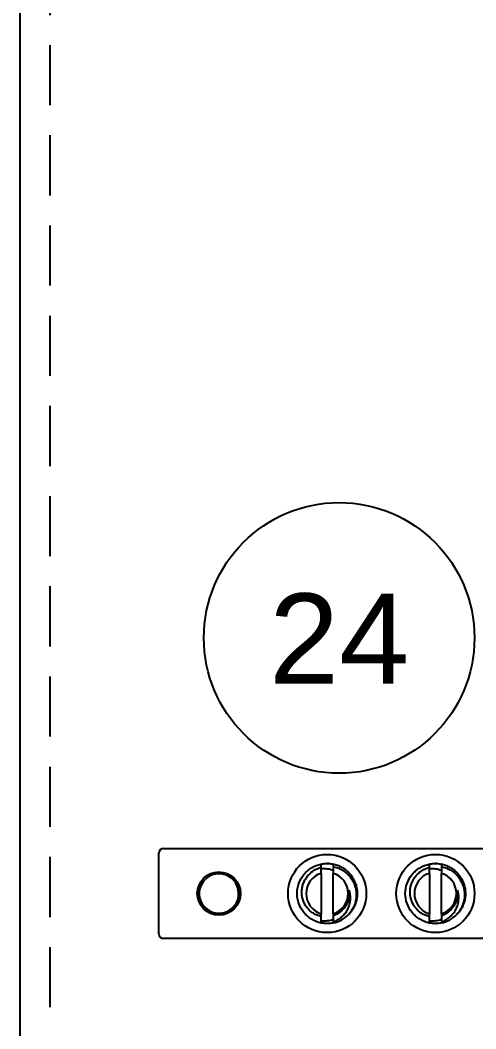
# Model space of a CAD drawing. Header units: inches. Extents: x -0.2 to 94.8, y -0.3 to 60.7.
# Drawn here: x 54.267 to 56.162, y 25.062 to 29.256 of the extents above; entities that cross this region are included whole.
import ezdxf
from ezdxf.enums import TextEntityAlignment as Align

# ---------------------------------------------------------------- set-up
doc = ezdxf.new("R2010")
doc.units = ezdxf.units.IN
doc.header["$MEASUREMENT"] = 0
doc.linetypes.add('HIDDEN', pattern=[0.375, 0.25, -0.125])
doc.linetypes.add('SLD-Solid', pattern=[0])
for name, color, linetype in [('DEFAULT_2', 8, 'HIDDEN'), ('PBAL', 52, 'Continuous'), ('PITEM', 20, 'Continuous'), ('PSYMS', 2, 'Continuous')]:
    doc.layers.add(name, color=color, linetype=linetype)
doc.styles.get("Standard").update_dxf_attribs({"font": 'arial.ttf'})
doc.styles.add('WD', font='romans.shx', dxfattribs={"height": 0.185})
doc.dimstyles.get("Standard").update_dxf_attribs({"dimtxt": 0.18, "dimasz": 0.18, "dimexe": 0.18, "dimexo": 0.0625, "dimgap": 0.09, "dimtad": 0, "dimtih": 1, "dimtoh": 1, "dimdec": 4, "dimzin": 0, "dimdsep": 46, "dimtxsty": 'Standard', "dimcen": 0.09, "dimadec": 0, "dimazin": 0, "dimtfac": 1, "dimtdec": 4, "dimtofl": 0, "dimtmove": 0, "dimatfit": 3, "dimfxl": 1, "dimtolj": 1, "dimtzin": 0, "dimarcsym": 0})

# ---------------------------------------------------------------- blocks, each defined once
blk = doc.blocks.new('*D182')
at = {"layer": 'Defpoints', "color": 0, "transparency": 16777216}
for p in [(82.0938, 29.1875), (55.9375, 23.9375), (90.9063, 23.9375)]:
    blk.add_point(p, dxfattribs=at)
at = {"layer": 'PSYMS', "color": 0, "lineweight": -2, "transparency": 16777216}
for p, q in [((82.1563, 29.1875), (91.0863, 29.1875)), ((90.9063, 28.4875), (90.9063, 26.9078)), ((90.9063, 24.6375), (90.9063, 26.2172)), ((56, 23.9375), (91.0863, 23.9375))]:
    blk.add_line(p, q, dxfattribs=at)
at = {"layer": 'PSYMS', "color": 0, "transparency": 16777216}
for points in [[(90.7896, 28.4875), (91.0229, 28.4875), (90.9063, 29.1875)], [(90.7896, 24.6375), (91.0229, 24.6375), (90.9063, 23.9375)]]:
    blk.add_solid(points, dxfattribs=at)
at = {"layer": 'PSYMS', "color": 0, "transparency": 16777216, "insert": (90.9063, 26.5625), "char_height": 0.5, "attachment_point": 5}
blk.add_mtext('\\A1;5.2500', dxfattribs=at)
blk = doc.blocks.new('HDV1_GND_09')
at = {"color": 7, "linetype": 'SLD-Solid', "lineweight": 25}
for p, q in [((0.0179, 0.3809), (4.9779, 0.3809)), ((-0.0021, 0.0259), (-0.0021, 0.3609)), ((0.6729, 0.3027), (0.6729, 0.3159)), ((1.1229, 0.3027), (1.1229, 0.3159)), ((0.6729, 0.2773), (0.6729, 0.1096)), ((0.7229, 0.1096), (0.7229, 0.2773)), ((1.1229, 0.2773), (1.1229, 0.1096)), ((1.1729, 0.1096), (1.1729, 0.2773)), ((0.6974, 0.0685), (0.6979, 0.0684)), ((1.1474, 0.0685), (1.1479, 0.0684)), ((4.9779, 0.0059), (0.0179, 0.0059))]:
    blk.add_line(p, q, dxfattribs=at)
at = {"color": 7, "linetype": 'SLD-Solid', "lineweight": 25, "flags": 128}
for points in [[(0.7045, 0.3182), (0.7034, 0.3183), (0.6979, 0.3184)], [(1.1545, 0.3182), (1.1534, 0.3183), (1.1479, 0.3184)], [(0.6697, 0.0716), (0.6733, 0.0709), (0.6759, 0.0704)], [(1.1197, 0.0716), (1.1233, 0.0709), (1.1259, 0.0704)]]:
    blk.add_lwpolyline(points, dxfattribs=at)
at = {"color": 7, "linetype": 'SLD-Solid', "lineweight": 25}
for centre, radius in [((0.6979, 0.1934), 0.1625), ((1.1479, 0.1934), 0.1625), ((0.2479, 0.1934), 0.0898)]:
    blk.add_circle(centre, radius, dxfattribs=at)
for centre, radius, start, end in [((0.0179, 0.3609), 0.02, 90, 180), ((0.248, 0.1934), 0.082, 135.4941, 90.0886), ((0.2479, 0.1934), 0.082, 90, 135), ((0.6979, 0.1934), 0.0875, 106.6015, 253.3985), ((0.6979, 0.1934), 0.0875, 286.6015, 73.3985), ((1.1479, 0.1934), 0.0875, 106.6015, 253.3985), ((1.1479, 0.1934), 0.0875, 286.6015, 73.3985), ((0.6979, 0.1934), 0.125, 281.537, 315), ((1.1479, 0.1934), 0.125, 281.537, 315), ((0.0179, 0.0259), 0.02, 180, 270)]:
    blk.add_arc(centre, radius, start, end, dxfattribs=at)
for points, knots in [([(0.6729, 0.071), (0.6589, 0.0738), (0.6451, 0.0792), (0.6267, 0.0904), (0.621, 0.0946), (0.6104, 0.1039), (0.6056, 0.1088), (0.5922, 0.1252), (0.5849, 0.138), (0.5752, 0.1652), (0.5729, 0.1795), (0.5729, 0.2073), (0.5752, 0.2217), (0.5849, 0.2488), (0.5922, 0.2616), (0.6056, 0.278), (0.6104, 0.283), (0.621, 0.2922), (0.6267, 0.2965), (0.6451, 0.3077), (0.6589, 0.313), (0.6729, 0.3159)], [0, 0, 0, 0, 0.125, 0.125, 0.1875, 0.1875, 0.25, 0.25, 0.375, 0.375, 0.5, 0.5, 0.625, 0.625, 0.75, 0.75, 0.8125, 0.8125, 0.875, 0.875, 1, 1, 1, 1]), ([(0.6729, 0.0981), (0.6671, 0.0993), (0.6616, 0.101), (0.6508, 0.1053), (0.6455, 0.108), (0.6356, 0.1142), (0.6309, 0.1177), (0.6222, 0.1255), (0.6182, 0.1298), (0.611, 0.139), (0.6078, 0.1439), (0.6022, 0.1541), (0.5999, 0.1596), (0.5961, 0.1706), (0.5947, 0.1762), (0.5929, 0.1878), (0.5925, 0.1937), (0.5926, 0.2054), (0.5932, 0.2111), (0.5952, 0.2227), (0.5967, 0.2284), (0.6006, 0.2394), (0.603, 0.2447), (0.6086, 0.2549), (0.6119, 0.2599), (0.6191, 0.269), (0.623, 0.2733), (0.6316, 0.2812), (0.6363, 0.2849), (0.6508, 0.2945), (0.6615, 0.2994), (0.6729, 0.3026)], [0, 0, 0, 0, 0.0625, 0.0625, 0.125, 0.125, 0.1875, 0.1875, 0.25, 0.25, 0.3125, 0.3125, 0.375, 0.375, 0.4375, 0.4375, 0.5, 0.5, 0.5625, 0.5625, 0.625, 0.625, 0.6875, 0.6875, 0.75, 0.75, 0.8125, 0.8125, 0.875, 0.875, 1, 1, 1, 1]), ([(0.6729, 0.3158), (0.6742, 0.3161), (0.6785, 0.317), (0.6858, 0.3179), (0.6949, 0.3185), (0.7041, 0.3184), (0.7135, 0.3176), (0.7198, 0.3165), (0.723, 0.3159)], [0, 0, 0, 0, 0.0798626, 0.2610344, 0.4402345, 0.6181667, 0.8090426, 1, 1, 1, 1]), ([(0.6729, 0.297), (0.6814, 0.2979), (0.6898, 0.2978), (0.7066, 0.2956), (0.7149, 0.2934), (0.7229, 0.2902)], [0, 0, 0, 0, 0.5, 0.5, 1, 1, 1, 1]), ([(0.7229, 0.3159), (0.7229, 0.3128), (0.7229, 0.3091), (0.7229, 0.3055), (0.7229, 0.3051)], [0, 0, 0, 0, 0.872154, 1, 1, 1, 1]), ([(0.7229, 0.3159), (0.7258, 0.3152), (0.7317, 0.3139), (0.7404, 0.3111), (0.7488, 0.3077), (0.7572, 0.3036), (0.7654, 0.2987), (0.7734, 0.2932), (0.7809, 0.287), (0.7878, 0.2804), (0.7942, 0.2732), (0.8, 0.2657), (0.8051, 0.2578), (0.8096, 0.2497), (0.8135, 0.2413), (0.8167, 0.2325), (0.8193, 0.2235), (0.8213, 0.2141), (0.8225, 0.2045), (0.823, 0.1949), (0.8227, 0.1853), (0.8217, 0.1757), (0.82, 0.1663), (0.8176, 0.1571), (0.8146, 0.1484), (0.8109, 0.1398), (0.8066, 0.1316), (0.8018, 0.1238), (0.7964, 0.1164), (0.7915, 0.1104), (0.7881, 0.107), (0.7869, 0.1058)], [0, 0, 0, 0, 0.033723, 0.067593, 0.101521, 0.135415, 0.171985, 0.208298, 0.244248, 0.27976, 0.315461, 0.351583, 0.385934, 0.420475, 0.455112, 0.489748, 0.524288, 0.560708, 0.596805, 0.632474, 0.668007, 0.703985, 0.740318, 0.774807, 0.809423, 0.84407, 0.878652, 0.913074, 0.946884, 0.980361, 1, 1, 1, 1]), ([(0.7229, 0.3049), (0.7334, 0.303), (0.7435, 0.2997), (0.7627, 0.2903), (0.7716, 0.2844), (0.7835, 0.2737), (0.7872, 0.2698), (0.7941, 0.2617), (0.7973, 0.2574), (0.8059, 0.244), (0.8105, 0.2342), (0.8152, 0.219), (0.8164, 0.2139), (0.8182, 0.2034), (0.8188, 0.198), (0.8193, 0.182), (0.8183, 0.1714), (0.8135, 0.1505), (0.8097, 0.1406), (0.7998, 0.1218), (0.7936, 0.1129), (0.7863, 0.105)], [0, 0, 0, 0, 0.125, 0.125, 0.25, 0.25, 0.3125, 0.3125, 0.375, 0.375, 0.5, 0.5, 0.5625, 0.5625, 0.625, 0.625, 0.75, 0.75, 0.875, 0.875, 1, 1, 1, 1]), ([(1.1229, 0.071), (1.1089, 0.0738), (1.0951, 0.0792), (1.0767, 0.0904), (1.071, 0.0946), (1.0604, 0.1039), (1.0556, 0.1088), (1.0422, 0.1252), (1.0349, 0.138), (1.0252, 0.1652), (1.0229, 0.1795), (1.0229, 0.2073), (1.0252, 0.2217), (1.0349, 0.2488), (1.0422, 0.2616), (1.0556, 0.278), (1.0604, 0.283), (1.071, 0.2922), (1.0767, 0.2965), (1.0951, 0.3077), (1.1089, 0.313), (1.1229, 0.3159)], [0, 0, 0, 0, 0.125, 0.125, 0.1875, 0.1875, 0.25, 0.25, 0.375, 0.375, 0.5, 0.5, 0.625, 0.625, 0.75, 0.75, 0.8125, 0.8125, 0.875, 0.875, 1, 1, 1, 1]), ([(1.1229, 0.0981), (1.1171, 0.0993), (1.1116, 0.101), (1.1008, 0.1053), (1.0955, 0.108), (1.0856, 0.1142), (1.0809, 0.1177), (1.0722, 0.1255), (1.0682, 0.1298), (1.061, 0.139), (1.0578, 0.1439), (1.0522, 0.1541), (1.0499, 0.1596), (1.0461, 0.1706), (1.0447, 0.1762), (1.0429, 0.1878), (1.0425, 0.1937), (1.0426, 0.2054), (1.0432, 0.2111), (1.0452, 0.2227), (1.0467, 0.2284), (1.0506, 0.2394), (1.053, 0.2447), (1.0586, 0.2549), (1.0619, 0.2599), (1.0691, 0.269), (1.073, 0.2733), (1.0816, 0.2812), (1.0863, 0.2849), (1.1008, 0.2945), (1.1115, 0.2994), (1.1229, 0.3026)], [0, 0, 0, 0, 0.0625, 0.0625, 0.125, 0.125, 0.1875, 0.1875, 0.25, 0.25, 0.3125, 0.3125, 0.375, 0.375, 0.4375, 0.4375, 0.5, 0.5, 0.5625, 0.5625, 0.625, 0.625, 0.6875, 0.6875, 0.75, 0.75, 0.8125, 0.8125, 0.875, 0.875, 1, 1, 1, 1]), ([(1.1229, 0.3158), (1.1242, 0.3161), (1.1285, 0.317), (1.1358, 0.3179), (1.1449, 0.3185), (1.1541, 0.3184), (1.1635, 0.3176), (1.1698, 0.3165), (1.173, 0.3159)], [0, 0, 0, 0, 0.079863, 0.261034, 0.440234, 0.618167, 0.809043, 1, 1, 1, 1]), ([(1.1229, 0.297), (1.1314, 0.2979), (1.1398, 0.2978), (1.1566, 0.2956), (1.1649, 0.2934), (1.1729, 0.2902)], [0, 0, 0, 0, 0.5, 0.5, 1, 1, 1, 1]), ([(1.1729, 0.3159), (1.1729, 0.3128), (1.1729, 0.3091), (1.1729, 0.3055), (1.1729, 0.3051)], [0, 0, 0, 0, 0.872154, 1, 1, 1, 1]), ([(1.1729, 0.3159), (1.1758, 0.3152), (1.1817, 0.3139), (1.1904, 0.3111), (1.1988, 0.3077), (1.2072, 0.3036), (1.2154, 0.2987), (1.2234, 0.2932), (1.2309, 0.287), (1.2378, 0.2804), (1.2442, 0.2732), (1.25, 0.2657), (1.2551, 0.2578), (1.2596, 0.2497), (1.2635, 0.2413), (1.2667, 0.2325), (1.2693, 0.2235), (1.2713, 0.2141), (1.2725, 0.2045), (1.273, 0.1949), (1.2727, 0.1853), (1.2717, 0.1757), (1.27, 0.1663), (1.2676, 0.1571), (1.2646, 0.1484), (1.2609, 0.1398), (1.2566, 0.1316), (1.2518, 0.1238), (1.2464, 0.1164), (1.2415, 0.1104), (1.2381, 0.107), (1.2369, 0.1058)], [0, 0, 0, 0, 0.033723, 0.067593, 0.101521, 0.135415, 0.171985, 0.208298, 0.244248, 0.27976, 0.315461, 0.351583, 0.385934, 0.420475, 0.455112, 0.489748, 0.524288, 0.560708, 0.596805, 0.632474, 0.668007, 0.703985, 0.740318, 0.774807, 0.809423, 0.84407, 0.878652, 0.913074, 0.946884, 0.980361, 1, 1, 1, 1]), ([(1.1729, 0.3049), (1.1834, 0.303), (1.1935, 0.2997), (1.2127, 0.2903), (1.2216, 0.2844), (1.2335, 0.2737), (1.2372, 0.2698), (1.2441, 0.2617), (1.2473, 0.2574), (1.2559, 0.244), (1.2605, 0.2342), (1.2652, 0.219), (1.2664, 0.2139), (1.2682, 0.2034), (1.2688, 0.198), (1.2693, 0.182), (1.2683, 0.1714), (1.2635, 0.1505), (1.2597, 0.1406), (1.2498, 0.1218), (1.2436, 0.1129), (1.2363, 0.105)], [0, 0, 0, 0, 0.125, 0.125, 0.25, 0.25, 0.3125, 0.3125, 0.375, 0.375, 0.5, 0.5, 0.5625, 0.5625, 0.625, 0.625, 0.75, 0.75, 0.875, 0.875, 1, 1, 1, 1]), ([(0.2053, 0.2655), (0.2142, 0.2708), (0.2239, 0.2743), (0.2392, 0.2768), (0.2443, 0.2772), (0.2545, 0.277), (0.2597, 0.2764), (0.2697, 0.2744), (0.2746, 0.2729), (0.2841, 0.269), (0.2887, 0.2666), (0.2973, 0.2611), (0.3014, 0.258), (0.3088, 0.251), (0.3123, 0.2471), (0.3214, 0.2347), (0.3259, 0.2253), (0.3313, 0.2056), (0.3322, 0.1951), (0.3301, 0.1748), (0.3271, 0.1647), (0.3202, 0.151), (0.3174, 0.1466), (0.3112, 0.1385), (0.3077, 0.1347), (0.3001, 0.1279), (0.2959, 0.1247), (0.2872, 0.1194), (0.2826, 0.1171), (0.2731, 0.1134), (0.268, 0.112), (0.258, 0.1102), (0.2529, 0.1097), (0.2426, 0.1097), (0.2374, 0.1102), (0.2274, 0.1121), (0.2225, 0.1135), (0.208, 0.1191), (0.1992, 0.1245), (0.1878, 0.1349), (0.1843, 0.1387), (0.1782, 0.1468), (0.1754, 0.1512), (0.1708, 0.1604), (0.1689, 0.1652), (0.1661, 0.175), (0.1651, 0.1801), (0.1641, 0.1903), (0.164, 0.1954), (0.1649, 0.2056), (0.1658, 0.2108), (0.1699, 0.2255), (0.1745, 0.2349), (0.1806, 0.2433)], [0, 0, 0, 0, 0.0625, 0.0625, 0.09375, 0.09375, 0.125, 0.125, 0.15625, 0.15625, 0.1875, 0.1875, 0.21875, 0.21875, 0.25, 0.25, 0.3125, 0.3125, 0.375, 0.375, 0.4375, 0.4375, 0.46875, 0.46875, 0.5, 0.5, 0.53125, 0.53125, 0.5625, 0.5625, 0.59375, 0.59375, 0.625, 0.625, 0.65625, 0.65625, 0.6875, 0.6875, 0.75, 0.75, 0.78125, 0.78125, 0.8125, 0.8125, 0.84375, 0.84375, 0.875, 0.875, 0.90625, 0.90625, 0.9375, 0.9375, 1, 1, 1, 1]), ([(0.2479, 0.2754), (0.2404, 0.2757), (0.2332, 0.275), (0.2188, 0.2717), (0.2119, 0.269), (0.2053, 0.2655)], [0, 0, 0, 0, 0.5, 0.5, 1, 1, 1, 1]), ([(0.7229, 0.0749), (0.7293, 0.0773), (0.7355, 0.0803), (0.7473, 0.0874), (0.7529, 0.0915), (0.7633, 0.1006), (0.768, 0.1055), (0.7766, 0.1162), (0.7804, 0.1221), (0.7868, 0.1343), (0.7893, 0.1406), (0.793, 0.1537), (0.7942, 0.1606), (0.7952, 0.1743), (0.7951, 0.1811), (0.7933, 0.1947), (0.7917, 0.2015), (0.7892, 0.208)], [0, 0, 0, 0, 0.125, 0.125, 0.25, 0.25, 0.375, 0.375, 0.5, 0.5, 0.625, 0.625, 0.75, 0.75, 0.875, 0.875, 1, 1, 1, 1]), ([(0.7892, 0.208), (0.7902, 0.202), (0.7906, 0.1958), (0.7901, 0.1837), (0.7893, 0.1778), (0.7864, 0.166), (0.7844, 0.1602), (0.7794, 0.1493), (0.7763, 0.144), (0.7728, 0.1391)], [0, 0, 0, 0, 0.25, 0.25, 0.5, 0.5, 0.75, 0.75, 1, 1, 1, 1]), ([(1.1729, 0.0749), (1.1793, 0.0773), (1.1855, 0.0803), (1.1973, 0.0874), (1.2029, 0.0915), (1.2133, 0.1006), (1.218, 0.1055), (1.2266, 0.1162), (1.2304, 0.1221), (1.2368, 0.1343), (1.2393, 0.1406), (1.243, 0.1537), (1.2442, 0.1606), (1.2452, 0.1743), (1.2451, 0.1811), (1.2433, 0.1947), (1.2417, 0.2015), (1.2392, 0.208)], [0, 0, 0, 0, 0.125, 0.125, 0.25, 0.25, 0.375, 0.375, 0.5, 0.5, 0.625, 0.625, 0.75, 0.75, 0.875, 0.875, 1, 1, 1, 1]), ([(1.2392, 0.208), (1.2402, 0.202), (1.2406, 0.1958), (1.2401, 0.1837), (1.2393, 0.1778), (1.2364, 0.166), (1.2344, 0.1602), (1.2294, 0.1493), (1.2263, 0.144), (1.2228, 0.1391)], [0, 0, 0, 0, 0.25, 0.25, 0.5, 0.5, 0.75, 0.75, 1, 1, 1, 1]), ([(0.7728, 0.1391), (0.7669, 0.13), (0.7596, 0.1222), (0.7425, 0.1091), (0.7331, 0.1042), (0.7229, 0.1008)], [0, 0, 0, 0, 0.5, 0.5, 1, 1, 1, 1]), ([(1.2228, 0.1391), (1.2169, 0.13), (1.2096, 0.1222), (1.1925, 0.1091), (1.1831, 0.1042), (1.1729, 0.1008)], [0, 0, 0, 0, 0.5, 0.5, 1, 1, 1, 1]), ([(0.6729, 0.071), (0.6729, 0.0741), (0.6729, 0.0804), (0.6729, 0.0891), (0.6729, 0.095), (0.6729, 0.0976), (0.6729, 0.0979)], [0, 0, 0, 0, 0.351256, 0.702512, 0.970015, 1, 1, 1, 1]), ([(0.7229, 0.0852), (0.7149, 0.0822), (0.7067, 0.0803), (0.6899, 0.0783), (0.6813, 0.0782), (0.6729, 0.079)], [0, 0, 0, 0, 0.5, 0.5, 1, 1, 1, 1]), ([(0.7229, 0.1007), (0.7229, 0.0988), (0.7229, 0.0969), (0.7229, 0.095), (0.7229, 0.0919), (0.7229, 0.0888), (0.7229, 0.0857), (0.7229, 0.0821), (0.7229, 0.0785), (0.7229, 0.0749)], [0.0001078695, 0.0001078695, 0.0001078695, 0.0001078695, 0.0002740643, 0.0002740643, 0.0002740643, 0.0005481286, 0.0005481286, 0.0005481286, 0.0008648953, 0.0008648953, 0.0008648953, 0.0008648953]), ([(1.1229, 0.071), (1.1229, 0.0741), (1.1229, 0.0804), (1.1229, 0.0891), (1.1229, 0.095), (1.1229, 0.0976), (1.1229, 0.0979)], [0, 0, 0, 0, 0.351256, 0.702512, 0.970015, 1, 1, 1, 1]), ([(1.1729, 0.0852), (1.1649, 0.0822), (1.1567, 0.0803), (1.1399, 0.0783), (1.1313, 0.0782), (1.1229, 0.079)], [0, 0, 0, 0, 0.5, 0.5, 1, 1, 1, 1]), ([(1.1729, 0.1007), (1.1729, 0.0988), (1.1729, 0.0969), (1.1729, 0.095), (1.1729, 0.0919), (1.1729, 0.0888), (1.1729, 0.0857), (1.1729, 0.0821), (1.1729, 0.0785), (1.1729, 0.0749)], [0.0001078695, 0.0001078695, 0.0001078695, 0.0001078695, 0.0002740643, 0.0002740643, 0.0002740643, 0.0005481286, 0.0005481286, 0.0005481286, 0.0008648953, 0.0008648953, 0.0008648953, 0.0008648953]), ([(0.7229, 0.071), (0.7205, 0.0705), (0.7153, 0.0695), (0.7072, 0.0687), (0.6986, 0.0683), (0.69, 0.0686), (0.6814, 0.0694), (0.6757, 0.0704), (0.6729, 0.071)], [0, 0, 0, 0, 0.144028, 0.315854, 0.485778, 0.655359, 0.826889, 1, 1, 1, 1]), ([(1.1729, 0.071), (1.1705, 0.0705), (1.1653, 0.0695), (1.1572, 0.0687), (1.1486, 0.0683), (1.14, 0.0686), (1.1314, 0.0694), (1.1257, 0.0704), (1.1229, 0.071)], [0, 0, 0, 0, 0.144028, 0.315854, 0.485778, 0.655359, 0.826889, 1, 1, 1, 1])]:
    blk.add_open_spline(points, degree=3, knots=knots, dxfattribs=at)
for points in [[(0.6729, 0.2773), (0.6729, 0.2858), (0.6729, 0.2942), (0.6729, 0.3026)], [(0.7229, 0.3049), (0.7229, 0.2957), (0.7229, 0.2865), (0.7229, 0.2773)], [(1.1229, 0.2773), (1.1229, 0.2858), (1.1229, 0.2942), (1.1229, 0.3026)], [(1.1729, 0.3049), (1.1729, 0.2957), (1.1729, 0.2865), (1.1729, 0.2773)], [(0.1806, 0.2433), (0.1835, 0.2462), (0.1866, 0.2489), (0.1899, 0.2514)], [(0.6729, 0.0981), (0.6729, 0.1019), (0.6729, 0.1057), (0.6729, 0.1096)], [(0.7229, 0.1096), (0.7229, 0.1066), (0.7229, 0.1037), (0.7229, 0.1008)], [(1.1229, 0.0981), (1.1229, 0.1019), (1.1229, 0.1057), (1.1229, 0.1096)], [(1.1729, 0.1096), (1.1729, 0.1066), (1.1729, 0.1037), (1.1729, 0.1008)], [(0.7229, 0.0749), (0.7229, 0.0736), (0.7229, 0.0723), (0.7229, 0.071)], [(1.1729, 0.0749), (1.1729, 0.0736), (1.1729, 0.0723), (1.1729, 0.071)]]:
    blk.add_open_spline(points, degree=3, dxfattribs=at)
at = {"style": 'WD'}
blk.add_attdef('TAG1', text='', height=0.125, dxfattribs=at).set_placement((5.375, 0.125), align=Align.CENTER)
blk = doc.blocks.new('PNL1BFC8')
at = {"layer": 'PBAL'}
blk.add_circle((0.1875, 0), 0.1875, dxfattribs=at)
at = {"layer": 'PITEM'}
blk.add_attdef('B_ITEM', text='', height=0.125, dxfattribs=at).set_placement((0.1875, 0), align=Align.MIDDLE)

msp = doc.modelspace()

# ---------------------------------------------------------------- linework, layer by layer
at = {"color": 3, "linetype": 'Continuous'}
msp.add_line((54.26745, 8.27707), (54.26745, 37.18203), dxfattribs=at)
at = {"layer": 'DEFAULT_2', "color": 8, "linetype": 'HIDDEN'}
msp.add_line((54.39231, 8.27707), (54.39231, 37.18203), dxfattribs=at)
at = {"layer": 'PBAL'}
msp.add_line((55.03125, 26.6875), (55.03125, 26.6875), dxfattribs=at)

# ---------------------------------------------------------------- block references
at = {"layer": 'PBAL', "xscale": 3, "yscale": 3}
msp.add_blockref('PNL1BFC8', (55.03125, 26.6875), dxfattribs=at).add_auto_attribs({'B_ITEM': '24'})
at = {"layer": 'PSYMS'}
msp.add_blockref('HDV1_GND_09', (54.84589, 25.43158), dxfattribs=at)

# ---------------------------------------------------------------- dimensions: what is measured, and where the dimension line sits
dim = msp.add_linear_dim(base=(90.90625, 23.9375), p1=(82.09375, 29.1875), p2=(55.9375, 23.9375), angle=90, dimstyle='Standard', override={"dimtxt": 0.5, "dimasz": 0.7}, dxfattribs=at)
dim.commit()
dim.dimension.update_dxf_attribs({"geometry": '*D182', "text_midpoint": (90.90625, 26.5625)})

doc.saveas('drawing.dxf')
